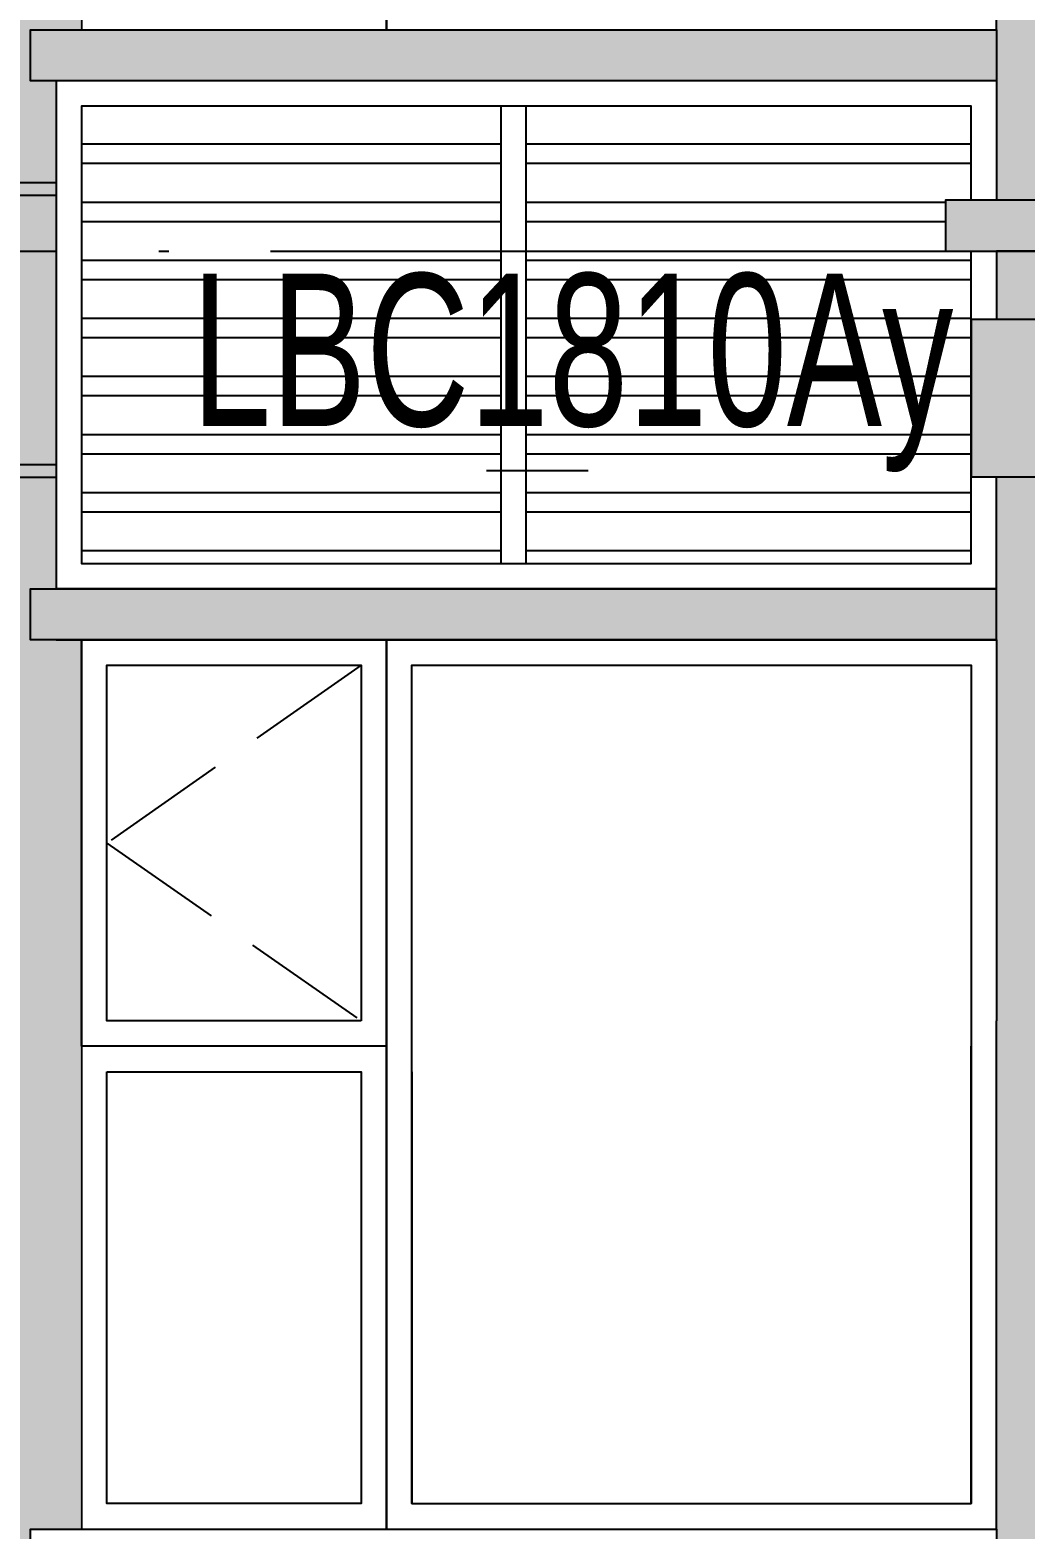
# Model space of a CAD drawing. Extents: x -12446 to 284554, y -295110 to 165007.
# Drawn here: x 79200 to 81158, y -257919 to -254969 of the extents above; entities that cross this region are included whole.
import ezdxf
from ezdxf.enums import TextEntityAlignment as Align

# ---------------------------------------------------------------- set-up
doc = ezdxf.new("R2010")
doc.units = 0
doc.header["$LTSCALE"] = 1000
doc.linetypes.add('AX-14-E$0$AX-85-M02$0$DASH', pattern=[0.35, 0.25, -0.1])
doc.linetypes.add('AX-14-E$0$DOTE', pattern=[2.42, 2, -0.2, 0.02, -0.2])
doc.layers.get('0').update_dxf_attribs({"linetype": 'CONTINUOUS'})
doc.layers.get('Defpoints').update_dxf_attribs({"linetype": 'CONTINUOUS'})
for name, color, linetype in [('A-Anno-Note', 241, 'CONTINUOUS'), ('AX-14-comp-tc$0$AX-T-LMCZ-Z$0$AX-13-E01-E03$0$A-Detl-Patt', 8, 'CONTINUOUS'), ('AX-14-comp-tc$0$AX-T-LMCZ-Z$1$AX-13-E01-E03$0$家具与填充', 251, 'CONTINUOUS'), ('AX-14-E$0$A-Detl-Fine', 152, 'CONTINUOUS'), ('AX-14-E$0$A-Detl-Patt', 8, 'CONTINUOUS'), ('AX-14-E$0$A-Detl-Thin', 131, 'CONTINUOUS'), ('AX-14-E$0$A-Wind-Iden', 11, 'CONTINUOUS'), ('AX-14-E$0$AX-T-LMCZ-Z$1$AX-13-E01-E03$0$家具与填充', 251, 'CONTINUOUS')]:
    doc.layers.add(name, color=color, linetype=linetype)
doc.layers.add('AX-14-E$0$A-Grid', color=222, linetype='AX-14-E$0$DOTE', plot=False)
doc.styles.add('AX-14-E$0$_TCH_DIM', font='JZFZ_ENA', dxfattribs={"width": 0.7, "bigfont": 'JZFZ_CNB'})

# ---------------------------------------------------------------- blocks, each defined once
blk = doc.blocks.new('AX-14-E$0$ahaeryewhraegew')
at = {"layer": 'AX-14-E$0$AX-T-LMCZ-Z$1$AX-13-E01-E03$0$家具与填充'}
h = blk.add_hatch(dxfattribs=at)
h.set_pattern_fill('ANSI32', color=256, scale=24, angle=135)
h.set_pattern_definition([(180, (0, 0), (-1e-14, -114.3), []), (180, (-38.1, 38.1), (-1e-14, -114.3), [])])
h.paths.add_polyline_path([(165161.3, 102637.6), (165986.3, 102637.6), (165986.3, 101737.6), (165161.3, 101737.6)])
h.paths.add_polyline_path([(166911.3, 102452.6), (166861.3, 102452.6), (166861.3, 102352.6), (166911.3, 102352.6), (166911.3, 101737.6), (166036.3, 101737.6), (166036.3, 102637.6), (166911.3, 102637.6)])
at = {"layer": 'AX-14-E$0$A-Detl-Fine'}
for points in [[(165711.3, 103787.6), (165211.3, 103787.6), (165211.3, 104487.6), (165711.3, 104487.6)], [(165211.3, 103687.6), (165711.3, 103687.6), (165711.3, 102837.6), (165211.3, 102837.6)], [(166036.3, 102637.6), (165986.3, 102637.6), (165986.3, 101737.6), (166036.3, 101737.6)]]:
    blk.add_lwpolyline(points, close=True, dxfattribs=at)
for points in [[(165811.3, 102837.6), (165811.3, 104487.6), (166911.3, 104487.6), (166911.3, 102837.6)], [(165811.3, 103687.6), (165811.3, 102837.6), (166911.3, 102837.6), (166911.3, 103737.6)], [(166911.3, 102452.6), (166911.3, 102637.6), (165161.3, 102637.6), (165161.3, 101737.6), (166911.3, 101737.6), (166911.3, 102277.6)], [(166911.3, 102277.6), (166911.3, 102352.6)]]:
    blk.add_lwpolyline(points, dxfattribs=at)
at = {"layer": 'AX-14-E$0$A-Detl-Patt', "linetype": 'AX-14-E$0$AX-85-M02$0$DASH'}
blk.add_lwpolyline([(165711.3, 104487.6), (165211.3, 104137.6), (165711.3, 103787.6)], dxfattribs=at)
at = {"layer": 'AX-14-E$0$A-Detl-Thin'}
for p, q in [((165161.3, 104537.6), (165161.3, 102787.6)), ((166961.3, 102787.6), (166961.3, 102452.6)), ((165111.3, 102687.6), (165111.3, 101687.6)), ((170861.3, 102352.6), (166961.3, 102352.6)), ((170861.3, 102217.6), (166961.3, 102217.6)), ((170911.3, 101907.6), (166911.3, 101907.6)), ((166961.3, 101587.6), (166961.3, 101907.6)), ((166961.3, 101687.6), (165111.3, 101687.6)), ((165111.3, 101587.6), (166961.3, 101587.6))]:
    blk.add_line(p, q, dxfattribs=at)
for points in [[(165761.3, 103737.6), (165161.3, 103737.6), (165161.3, 104537.6), (165761.3, 104537.6)], [(165761.3, 103737.6), (165761.3, 102787.6)]]:
    blk.add_lwpolyline(points, close=True, dxfattribs=at)
for points in [[(165761.3, 103737.6), (165761.3, 104537.6), (166361.3, 104537.6)], [(166361.3, 104537.6), (166961.3, 104537.6), (166961.3, 103787.6)], [(165761.3, 103737.6), (165161.3, 103737.6), (165161.3, 102787.6), (166961.3, 102787.6), (166961.3, 103787.6)], [(165761.3, 103737.6), (165161.3, 103737.6)], [(166961.3, 102687.6), (165061.3, 102687.6), (165061.3, 102787.6), (166961.3, 102787.6)], [(167041.1, 102502.6), (167041.1, 102452.6), (166861.3, 102452.6), (166861.3, 102352.6), (166961.3, 102352.6), (166961.3, 102217.6), (166911.3, 102217.6), (166911.3, 101907.6)], [(166961.3, 101587.6), (165061.3, 101587.6), (165061.3, 101687.6), (166961.3, 101687.6)]]:
    blk.add_lwpolyline(points, dxfattribs=at)
blk = doc.blocks.new('AX-14-E$0$awrhhrejreyhre')
at = {"layer": 'AX-14-E$0$A-Detl-Patt'}
for p, q in [((163911, 153203.8), (165111.3, 153203.8)), ((163911, 153178.8), (165111.3, 153178.8)), ((163911, 152648.8), (165111.3, 152648.8)), ((163911, 152623.8), (165111.3, 152623.8))]:
    blk.add_line(p, q, dxfattribs=at)
blk = doc.blocks.new('AX-14-comp-tc')
at = {"layer": 'AX-14-comp-tc$0$AX-T-LMCZ-Z$0$AX-13-E01-E03$0$A-Detl-Patt'}
h = blk.add_hatch(dxfattribs=at)
h.set_pattern_fill('CROSS', color=256, scale=30)
h.set_pattern_definition([(0, (-86013.83, -417845.72), (47.625, 47.625), [23.8125, -71.4375]), (90, (-86001.926, -417857.63), (-47.625, 47.625), [23.8125, -71.4375])])
h.paths.add_polyline_path([(69347.5, -261391.9), (71247.5, -261391.9), (71247.5, -261491.9), (69347.5, -261491.9)])
h.paths.add_polyline_path([(72347.5, -261391.9), (74652.2, -261391.9), (74652.2, -261491.9), (72347.5, -261491.9)])
h.paths.add_polyline_path([(75647.5, -261391.9), (77952.2, -261391.9), (77952.2, -261491.9), (75647.5, -261491.9)])
h.paths.add_polyline_path([(79047.5, -261391.9), (80947.5, -261391.9), (80947.5, -261491.9), (79047.5, -261491.9)])
h = blk.add_hatch(dxfattribs=at)
h.set_pattern_fill('CROSS', color=256, scale=30)
h.set_pattern_definition([(0, (-86013.83, -418945.72), (47.625, 47.625), [23.8125, -71.4375]), (90, (-86001.926, -418957.63), (-47.625, 47.625), [23.8125, -71.4375])])
h.paths.add_polyline_path([(69347.5, -262491.9), (71247.5, -262491.9), (71247.5, -262591.9), (69347.5, -262591.9)])
h.paths.add_polyline_path([(72347.5, -262491.9), (74652.2, -262491.9), (74652.2, -262591.9), (72347.5, -262591.9)])
h.paths.add_polyline_path([(75647.5, -262491.9), (77952.2, -262491.9), (77952.2, -262591.9), (75647.5, -262591.9)])
h.paths.add_polyline_path([(79047.5, -262491.9), (80947.5, -262491.9), (80947.5, -262591.9), (79047.5, -262591.9)])
at = {"layer": 'AX-14-comp-tc$0$AX-T-LMCZ-Z$1$AX-13-E01-E03$0$家具与填充'}
h = blk.add_hatch(dxfattribs=at)
h.set_pattern_fill('AR-SAND', color=256, scale=24)
h.set_pattern_definition([(37.5, (-1.283, -8e-05), (-1.9200376, 58.7295885), [0, -46.3296, 0, -51.816, 0, -49.53]), (7.5, (-1.28, -8e-05), (53.942794, 86.019012), [0, -24.9936, 0, -41.7576, 0, -16.002]), (327.5, (-38.774, -8e-05), (94.919084, 0.172462), [0, -15.24, 0, -54.864, 0, -71.628]), (317.5, (-38.77, -8e-05), (91.626774, 26.751519), [0, -7.62, 0, -35.9664, 0, -41.148])])
h.paths.add_polyline_path([(77797.5, -256696.1), (79146.2, -256696.1), (79146.2, -268241.9), (77797.5, -268241.9)])
h.paths.add_polyline_path([(77797.5, -262591.9), (77947.2, -262591.9), (77947.2, -261391.9), (77797.5, -261391.9)], flags=16)
h.paths.add_polyline_path([(77897.2, -262491.9), (77947.2, -262491.9), (77947.2, -261491.9), (77897.2, -261491.9)], flags=16)
h.paths.add_polyline_path([(79047.5, -262591.9), (79146.2, -262591.9), (79146.2, -261391.9), (79047.5, -261391.9)], flags=16)
h.paths.add_polyline_path([(79047.5, -262491.9), (79097.5, -262491.9), (79097.5, -261491.9), (79047.5, -261491.9)], flags=16)
h.paths.add_polyline_path([(77797.5, -265541.9), (77947.2, -265541.9), (77947.2, -264341.9), (77797.5, -264341.9)], flags=16)
h.paths.add_polyline_path([(79047.5, -265541.9), (79146.2, -265541.9), (79146.2, -264341.9), (79047.5, -264341.9)], flags=16)
h.paths.add_polyline_path([(79047.5, -265441.9), (79097.5, -265441.9), (79097.5, -264441.9), (79047.5, -264441.9)], flags=16)
h.paths.add_polyline_path([(77897.2, -265441.9), (77947.2, -265441.9), (77947.2, -264441.9), (77897.2, -264441.9)], flags=16)
h.paths.add_polyline_path([(77797.5, -259641.9), (77947.2, -259641.9), (77947.2, -258441.9), (77797.5, -258441.9)], flags=16)
h.paths.add_polyline_path([(77897.2, -259541.9), (77947.2, -259541.9), (77947.2, -258541.9), (77897.2, -258541.9)], flags=16)
h.paths.add_polyline_path([(79047.5, -259641.9), (79147.5, -259641.9), (79147.5, -258441.9), (79047.5, -258441.9)], flags=16)
h.paths.add_polyline_path([(79047.5, -259541.9), (79097.5, -259541.9), (79097.5, -258541.9), (79047.5, -258541.9)], flags=16)
h = blk.add_hatch(dxfattribs=at)
h.set_pattern_fill('AR-SAND', color=256, scale=24)
h.set_pattern_definition([(37.5, (-86013.83, -414895.72), (-1.920038, 58.729588), [0, -46.3296, 0, -51.816, 0, -49.53]), (7.5, (-86013.83, -414895.72), (53.942794, 86.019012), [0, -24.9936, 0, -41.7576, 0, -16.002]), (327.5, (-86051.32, -414895.72), (94.919084, 0.172462), [0, -15.24, 0, -54.864, 0, -71.628]), (317.5, (-86051.32, -414895.72), (91.626774, 26.75152), [0, -7.62, 0, -35.9664, 0, -41.148])])
h.paths.add_polyline_path([(80947.5, -259321.9), (88624.3, -259321.9), (88624.3, -261726.9), (80947.5, -261726.9)])
h.paths.add_polyline_path([(81547.1, -259321.9), (84247.5, -259321.9), (84247.5, -260726.9), (81547.1, -260726.9)])
h.paths.add_polyline_path([(84727.5, -260726.9), (81065.5, -260726.9), (81065.5, -261681.9), (84727.5, -261681.9)], flags=16)
h.paths.add_polyline_path([(85247.5, -259321.9), (88147.1, -259321.9), (88147.1, -260726.9), (85247.5, -260726.9)], flags=16)
h.paths.add_polyline_path([(84847.5, -261681.9), (88627.5, -261681.9), (88627.5, -260723.9), (84847.5, -260723.9)])
h = blk.add_hatch(dxfattribs=at)
h.set_pattern_fill('AR-SAND', color=256, scale=24)
h.set_pattern_definition([(37.5, (-86013.83, -420795.72), (-1.920038, 58.729588), [0, -46.3296, 0, -51.816, 0, -49.53]), (7.5, (-86013.83, -420795.72), (53.942794, 86.019012), [0, -24.9936, 0, -41.7576, 0, -16.002]), (327.5, (-86051.32, -420795.72), (94.919084, 0.172462), [0, -15.24, 0, -54.864, 0, -71.628]), (317.5, (-86051.32, -420795.72), (91.626774, 26.75152), [0, -7.62, 0, -35.9664, 0, -41.148])])
h.paths.add_polyline_path([(88847.5, -261726.9), (80847.5, -261726.9), (80847.5, -261826.9), (80947.5, -261826.9), (80947.5, -261961.9), (80897.5, -261961.9), (80897.5, -262271.9), (88797.5, -262271.9), (88797.5, -261961.9), (88747.5, -261961.9), (88747.5, -261826.9), (88847.5, -261826.9)])
h = blk.add_hatch(dxfattribs=at)
h.set_pattern_fill('AR-SAND', color=256, scale=24)
h.set_pattern_definition([(37.5, (-86013.83, -420795.72), (-1.920038, 58.729588), [0, -46.3296, 0, -51.816, 0, -49.53]), (7.5, (-86013.83, -420795.72), (53.942794, 86.019012), [0, -24.9936, 0, -41.7576, 0, -16.002]), (327.5, (-86051.32, -420795.72), (94.919084, 0.172462), [0, -15.24, 0, -54.864, 0, -71.628]), (317.5, (-86051.32, -420795.72), (91.626774, 26.75152), [0, -7.62, 0, -35.9664, 0, -41.148])])
h.paths.add_polyline_path([(88847.5, -261726.9), (80847.5, -261726.9), (80847.5, -261826.9), (80947.5, -261826.9), (80947.5, -261961.9), (80897.5, -261961.9), (80897.5, -262271.9), (88797.5, -262271.9), (88797.5, -261961.9), (88747.5, -261961.9), (88747.5, -261826.9), (88847.5, -261826.9)])
h = blk.add_hatch(dxfattribs=at)
h.set_pattern_fill('AR-SAND', color=256, scale=24)
h.set_pattern_definition([(37.5, (-86013.83, -417845.72), (-1.920038, 58.729588), [0, -46.3296, 0, -51.816, 0, -49.53]), (7.5, (-86013.83, -417845.72), (53.942794, 86.019012), [0, -24.9936, 0, -41.7576, 0, -16.002]), (327.5, (-86051.32, -417845.72), (94.919084, 0.172462), [0, -15.24, 0, -54.864, 0, -71.628]), (317.5, (-86051.32, -417845.72), (91.626774, 26.75152), [0, -7.62, 0, -35.9664, 0, -41.148])])
h.paths.add_polyline_path([(80947.5, -262271.9), (88547.1, -262271.9), (88547.1, -264676.9), (80947.5, -264676.9)])
h.paths.add_polyline_path([(81547.1, -262271.9), (84247.5, -262271.9), (84247.5, -263676.9), (81547.1, -263676.9)])
h.paths.add_polyline_path([(84727.5, -263676.9), (81065.5, -263676.9), (81065.5, -264631.9), (84727.5, -264631.9)], flags=16)
h.paths.add_polyline_path([(85247.5, -262271.9), (88147.1, -262271.9), (88147.1, -263676.9), (85247.5, -263676.9)], flags=16)
h.paths.add_polyline_path([(84847.5, -264631.9), (88627.5, -264631.9), (88627.5, -263673.9), (84847.5, -263673.9)])
blk = doc.blocks.new('AX-14-E$0$JB-WIDR-TAG')
at = {"layer": 'Defpoints'}
blk.add_line((-1.694, -2.375), (0.306, -2.375), dxfattribs=at)
at = {"style": 'AX-14-E$0$_TCH_DIM', "width": 0.7}
blk.add_attdef('WD_TAG', text='', height=3, dxfattribs=at).set_placement((0, 0), align=Align.MIDDLE_CENTER)
blk = doc.blocks.new('AX-14-E$0$wegwgewhrejsr')
at = {"layer": 'AX-14-E$0$A-Wind-Iden', "xscale": 100, "yscale": 100, "zscale": 100, "rotation": 3.415094585006376e-08}
blk.add_blockref('AX-14-E$0$JB-WIDR-TAG', (166127.3, 152874.5), dxfattribs=at).add_auto_attribs({'WD_TAG': 'LBC1810Ay'})
blk = doc.blocks.new('AX-14-E')
at = {"layer": 'AX-14-E$0$A-Grid'}
blk.add_line((55473.5, -255404.4), (94520.7, -255404.4), dxfattribs=at)
at = {"layer": 'AX-14-E$0$A-Detl-Thin'}
blk.add_blockref('AX-14-E$0$ahaeryewhraegew', (-85859.7, -360707), dxfattribs=at)
blk.add_blockref('AX-14-E$0$ahaeryewhraegew', (-85859.7, -357757), dxfattribs=at)
for name, p in [('AX-14-comp-tc', (152.8, 6422.5)), ('AX-14-E$0$wegwgewhrejsr', (-85859.7, -408473.3))]:
    blk.add_blockref(name, p, dxfattribs=at)
at = {"layer": 'AX-14-E$0$A-Detl-Thin', "color": 6}
blk.add_blockref('AX-14-E$0$awrhhrejreyhre', (-85859.7, -408473.3), dxfattribs=at)

msp = doc.modelspace()

# ---------------------------------------------------------------- block references
at = {"layer": 'A-Anno-Note'}
msp.add_blockref('AX-14-E', (0, 0), dxfattribs=at)

doc.saveas('drawing.dxf')
